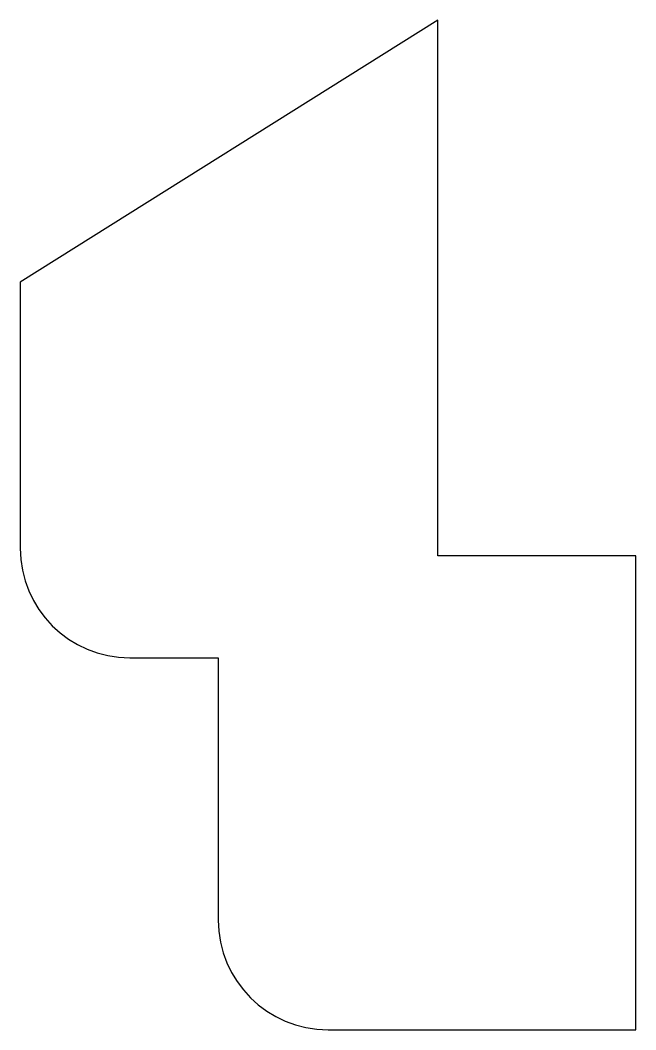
# Model space of a CAD drawing. Header units: millimetres. Extents: x -1.09 to 1.09, y -1.77 to 1.8.
import ezdxf

# ---------------------------------------------------------------- set-up
doc = ezdxf.new("R2010")
doc.units = ezdxf.units.MM
doc.layers.get('0').update_dxf_attribs({"linetype": 'CONTINUOUS'})

msp = doc.modelspace()

# ---------------------------------------------------------------- linework, layer by layer
for p, q in [((0.3875, 1.7985), (-1.0875, 0.8726)), ((0.3875, -0.0932), (0.3875, 1.7985)), ((-1.0875, 0.8726), (-1.0875, -0.0667)), ((1.0875, -0.0932), (0.3875, -0.0932)), ((1.0875, -1.7682), (1.0875, -0.0932)), ((-0.7, -0.4542), (-0.3875, -0.4542)), ((-0.3875, -0.4542), (-0.3875, -1.3807)), ((0, -1.7682), (1.0875, -1.7682))]:
    msp.add_line(p, q)
for centre in [(-0.7, -0.0667), (0, -1.3807)]:
    msp.add_arc(centre, 0.3875, 180, 270)

doc.saveas('drawing.dxf')
